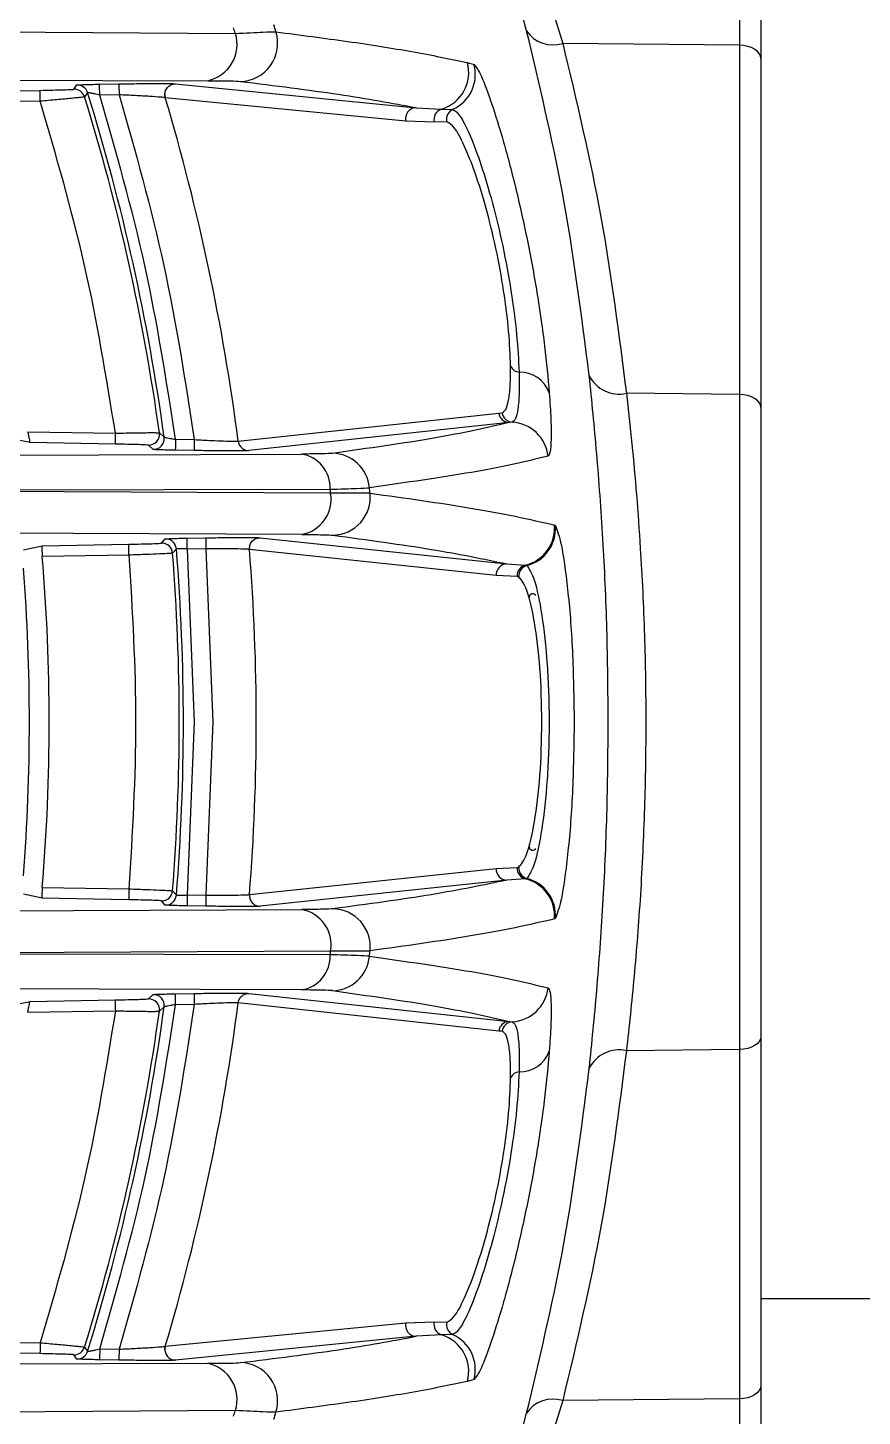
# Model space of a CAD drawing. Extents: x 2 to 136, y 1 to 99.
# Drawn here: x 131.539 to 132.686, y 44.336 to 46.244 of the extents above; entities that cross this region are included whole.
import ezdxf

# ---------------------------------------------------------------- set-up
doc = ezdxf.new("R2010")
doc.units = 0
doc.header["$MEASUREMENT"] = 0
doc.layers.add('OBJECT', color=7, linetype='CONTINUOUS')

msp = doc.modelspace()

# ---------------------------------------------------------------- linework, layer by layer
at = {"layer": 'OBJECT'}
for p, q in [((132.5466, 53.47), (132.5466, 44.4974)), ((132.5171, 46.3405), (132.5171, 46.2203)), ((132.2248, 46.2401), (132.2076, 46.3061)), ((132.2569, 46.28), (132.2744, 46.2228)), ((131.1729, 46.2413), (131.8246, 46.2364)), ((132.5171, 46.2203), (132.2744, 46.2228)), ((132.5171, 46.2203), (132.5171, 45.7403)), ((132.1433, 46.1966), (132.1525, 46.1938)), ((131.1361, 46.1734), (131.7866, 46.1716)), ((131.4288, 46.1561), (131.5562, 46.1583)), ((131.6029, 46.1599), (131.607, 46.1657)), ((131.6216, 46.1551), (131.6174, 46.1493)), ((131.6381, 46.1667), (131.6646, 46.1672)), ((131.6649, 46.1522), (131.6384, 46.1517)), ((131.7277, 46.1524), (131.7283, 46.1481)), ((131.7284, 46.1482), (131.7278, 46.1524)), ((131.7423, 46.1674), (132.073, 46.1345)), ((131.5565, 46.1433), (131.4324, 46.1412)), ((132.0589, 46.1159), (131.7284, 46.1482)), ((132.073, 46.1345), (132.1079, 46.1325)), ((132.0978, 46.1145), (132.0589, 46.1159)), ((132.1153, 46.1149), (132.0978, 46.1145)), ((132.1079, 46.1325), (132.1235, 46.1322)), ((132.5171, 45.7403), (132.3618, 45.7419)), ((132.5171, 45.7403), (132.5171, 44.8397)), ((131.8285, 45.6761), (132.1865, 45.7147)), ((132.1865, 45.7147), (132.191, 45.7152)), ((132.201, 45.7016), (131.843, 45.663)), ((132.2049, 45.7021), (132.201, 45.7016)), ((131.5429, 45.6741), (131.5156, 45.6798)), ((131.5395, 45.6891), (131.6598, 45.687)), ((131.7203, 45.6875), (131.7268, 45.6817)), ((131.7424, 45.6786), (131.7681, 45.6782)), ((131.3002, 45.6559), (131.9153, 45.6583)), ((131.6595, 45.672), (131.5429, 45.6741)), ((131.7117, 45.6647), (131.7052, 45.6705)), ((131.7679, 45.6632), (131.7421, 45.6636)), ((131.3397, 45.6086), (131.9549, 45.61)), ((131.9555, 45.6044), (131.3398, 45.6078)), ((132.2643, 45.5597), (132.263, 45.5607)), ((131.9158, 45.5478), (131.3003, 45.5502)), ((131.7231, 45.5359), (131.7284, 45.5417)), ((131.7584, 45.5427), (131.7839, 45.5432)), ((131.8586, 45.5433), (132.1976, 45.5074)), ((131.5335, 45.5266), (131.5594, 45.5323)), ((131.5594, 45.5323), (131.6781, 45.5344)), ((131.7436, 45.5279), (131.7383, 45.5221)), ((131.7842, 45.5282), (131.7587, 45.5277)), ((131.7683, 45.29), (131.7587, 45.5277)), ((131.7842, 45.5282), (131.7938, 45.29)), ((131.844, 45.5283), (131.844, 45.5272)), ((131.8441, 45.5272), (131.844, 45.5283)), ((132.1831, 45.4915), (131.8441, 45.5272)), ((131.6784, 45.5194), (131.5594, 45.5173)), ((132.1976, 45.5074), (132.2232, 45.5056)), ((132.2232, 45.5056), (132.225, 45.505)), ((132.2119, 45.4901), (132.1831, 45.4915)), ((132.2138, 45.4896), (132.2119, 45.4901)), ((131.7587, 45.0522), (131.7683, 45.29)), ((131.7938, 45.29), (131.7842, 45.0518)), ((131.8441, 45.0528), (132.1831, 45.0885)), ((132.1831, 45.0885), (132.2119, 45.0899)), ((132.2119, 45.0899), (132.2138, 45.0904)), ((132.1976, 45.0726), (131.8586, 45.0367)), ((132.2232, 45.0744), (132.1976, 45.0726)), ((132.225, 45.075), (132.2232, 45.0744)), ((131.5594, 45.0477), (131.5335, 45.0534)), ((131.5594, 45.0627), (131.6784, 45.0606)), ((131.6781, 45.0456), (131.5594, 45.0477)), ((131.7383, 45.0579), (131.7436, 45.0521)), ((131.7587, 45.0522), (131.7842, 45.0518)), ((131.844, 45.0528), (131.844, 45.0517)), ((131.844, 45.0517), (131.8441, 45.0528)), ((131.3003, 45.0298), (131.9158, 45.0322)), ((131.7284, 45.0383), (131.7231, 45.0441)), ((131.7839, 45.0368), (131.7584, 45.0373)), ((132.263, 45.0193), (132.2643, 45.0203)), ((131.9549, 44.97), (131.3397, 44.9714)), ((131.3398, 44.9722), (131.9555, 44.9756)), ((131.9153, 44.9217), (131.3002, 44.9241)), ((131.7052, 44.9095), (131.7117, 44.9153)), ((131.7421, 44.9164), (131.7679, 44.9168)), ((131.843, 44.917), (132.201, 44.8784)), ((131.5156, 44.9002), (131.5429, 44.9059)), ((131.5395, 44.8909), (131.6598, 44.893)), ((131.5429, 44.9059), (131.6595, 44.908)), ((131.7203, 44.8925), (131.7268, 44.8983)), ((131.7681, 44.9018), (131.7424, 44.9014)), ((132.1865, 44.8652), (131.8285, 44.9039)), ((132.201, 44.8784), (132.2049, 44.8779)), ((132.191, 44.8648), (132.1865, 44.8652)), ((132.5171, 44.8397), (132.3618, 44.8381)), ((132.5171, 44.8397), (132.5171, 44.3597)), ((132.5466, 44.4974), (132.7346, 44.4974)), ((132.5466, 44.4974), (132.5466, 44.278)), ((131.7284, 44.4318), (132.0589, 44.4641)), ((132.0589, 44.4641), (132.0978, 44.4655)), ((132.0978, 44.4655), (132.1153, 44.4651)), ((131.4324, 44.4388), (131.5565, 44.4367)), ((132.073, 44.4455), (131.7423, 44.4126)), ((132.1079, 44.4475), (132.073, 44.4455)), ((132.1235, 44.4478), (132.1079, 44.4475)), ((131.5562, 44.4217), (131.4288, 44.4239)), ((131.607, 44.4143), (131.6029, 44.4201)), ((131.6174, 44.4306), (131.6216, 44.4249)), ((131.6384, 44.4283), (131.6649, 44.4278)), ((131.7283, 44.4319), (131.7277, 44.4276)), ((131.7278, 44.4276), (131.7284, 44.4318)), ((131.1361, 44.4066), (131.7866, 44.4084)), ((131.6646, 44.4128), (131.6381, 44.4133)), ((132.1525, 44.3862), (132.1433, 44.3834)), ((132.5171, 44.3597), (132.2744, 44.3571)), ((132.5171, 44.3597), (132.5171, 44.2395)), ((131.8246, 44.3436), (131.1729, 44.3387)), ((132.2076, 44.2739), (132.2248, 44.3399)), ((132.2744, 44.3571), (132.2569, 44.3))]:
    msp.add_line(p, q, dxfattribs=at)
at = {"layer": 'OBJECT', "flags": 128}
for points in [[(132.5466, 46.2023), (132.5461, 46.2058), (132.5444, 46.2091), (132.5417, 46.2122), (132.538, 46.2149), (132.5336, 46.2172), (132.5285, 46.2188), (132.5229, 46.2199), (132.5171, 46.2203)], [(131.5565, 46.1433), (131.5564, 46.1462), (131.5564, 46.149), (131.5563, 46.1516), (131.5563, 46.1538), (131.5563, 46.1557), (131.5562, 46.1571), (131.5562, 46.158), (131.5562, 46.1583)], [(131.6384, 46.1517), (131.6383, 46.1546), (131.6383, 46.1574), (131.6382, 46.16), (131.6382, 46.1622), (131.6382, 46.1641), (131.6381, 46.1655), (131.6381, 46.1664), (131.6381, 46.1667)], [(131.6646, 46.1672), (131.6646, 46.1669), (131.6646, 46.166), (131.6647, 46.1646), (131.6647, 46.1627), (131.6647, 46.1604), (131.6648, 46.1579), (131.6648, 46.1551), (131.6649, 46.1522)], [(132.5466, 45.7223), (132.5461, 45.7258), (132.5444, 45.7291), (132.5417, 45.7322), (132.538, 45.7349), (132.5336, 45.7372), (132.5285, 45.7388), (132.5229, 45.7399), (132.5171, 45.7403)], [(131.6598, 45.687), (131.6597, 45.6841), (131.6597, 45.6814), (131.6596, 45.6788), (131.6596, 45.6765), (131.6596, 45.6747), (131.6595, 45.6733), (131.6595, 45.6724), (131.6595, 45.672)], [(131.7424, 45.6786), (131.7423, 45.6757), (131.7423, 45.6729), (131.7422, 45.6704), (131.7422, 45.6681), (131.7422, 45.6662), (131.7421, 45.6648), (131.7421, 45.664), (131.7421, 45.6636)], [(131.7681, 45.6782), (131.7681, 45.6753), (131.768, 45.6725), (131.768, 45.6699), (131.768, 45.6677), (131.7679, 45.6658), (131.7679, 45.6644), (131.7679, 45.6635), (131.7679, 45.6632)], [(131.7587, 45.5277), (131.7586, 45.5306), (131.7586, 45.5334), (131.7585, 45.536), (131.7585, 45.5383), (131.7584, 45.5401), (131.7584, 45.5415), (131.7584, 45.5424), (131.7584, 45.5427)], [(131.7839, 45.5432), (131.7839, 45.5429), (131.7839, 45.542), (131.784, 45.5406), (131.784, 45.5387), (131.784, 45.5364), (131.7841, 45.5339), (131.7841, 45.5311), (131.7842, 45.5282)], [(131.6784, 45.5194), (131.6783, 45.5223), (131.6783, 45.525), (131.6782, 45.5276), (131.6782, 45.5299), (131.6782, 45.5317), (131.6781, 45.5331), (131.6781, 45.534), (131.6781, 45.5344)], [(131.6784, 45.0606), (131.6783, 45.0577), (131.6783, 45.055), (131.6782, 45.0524), (131.6782, 45.0501), (131.6782, 45.0483), (131.6781, 45.0469), (131.6781, 45.046), (131.6781, 45.0456)], [(131.7587, 45.0522), (131.7586, 45.0494), (131.7586, 45.0466), (131.7585, 45.044), (131.7585, 45.0417), (131.7584, 45.0399), (131.7584, 45.0385), (131.7584, 45.0376), (131.7584, 45.0373)], [(131.7842, 45.0518), (131.7841, 45.0489), (131.7841, 45.0461), (131.784, 45.0436), (131.784, 45.0413), (131.784, 45.0394), (131.7839, 45.038), (131.7839, 45.0371), (131.7839, 45.0368)], [(131.7424, 44.9014), (131.7423, 44.9043), (131.7423, 44.9071), (131.7422, 44.9096), (131.7422, 44.9119), (131.7422, 44.9138), (131.7421, 44.9152), (131.7421, 44.916), (131.7421, 44.9164)], [(131.7679, 44.9168), (131.7679, 44.9165), (131.7679, 44.9156), (131.7679, 44.9142), (131.768, 44.9123), (131.768, 44.9101), (131.768, 44.9075), (131.7681, 44.9047), (131.7681, 44.9018)], [(131.6595, 44.908), (131.6595, 44.9076), (131.6595, 44.9067), (131.6596, 44.9053), (131.6596, 44.9035), (131.6596, 44.9012), (131.6597, 44.8986), (131.6597, 44.8959), (131.6598, 44.893)], [(132.5466, 44.8577), (132.5461, 44.8542), (132.5444, 44.8509), (132.5417, 44.8478), (132.538, 44.8451), (132.5336, 44.8428), (132.5285, 44.8411), (132.5229, 44.8401), (132.5171, 44.8397)], [(131.5565, 44.4367), (131.5564, 44.4338), (131.5564, 44.431), (131.5563, 44.4284), (131.5563, 44.4262), (131.5563, 44.4243), (131.5562, 44.4229), (131.5562, 44.422), (131.5562, 44.4217)], [(131.6384, 44.4283), (131.6383, 44.4254), (131.6383, 44.4226), (131.6382, 44.42), (131.6382, 44.4178), (131.6382, 44.4159), (131.6381, 44.4145), (131.6381, 44.4136), (131.6381, 44.4133)], [(131.6649, 44.4278), (131.6648, 44.4249), (131.6648, 44.4221), (131.6647, 44.4196), (131.6647, 44.4173), (131.6647, 44.4154), (131.6646, 44.414), (131.6646, 44.4131), (131.6646, 44.4128)], [(132.5466, 44.3777), (132.5461, 44.3742), (132.5444, 44.3709), (132.5417, 44.3678), (132.538, 44.3651), (132.5336, 44.3628), (132.5285, 44.3611), (132.5229, 44.3601), (132.5171, 44.3597)]]:
    msp.add_lwpolyline(points, dxfattribs=at)
at = {"layer": 'OBJECT'}
for centre, radius, start, end in [((128.8466, 45.29), 6.655, 198.09222, 30.43444), ((128.8466, 45.29), 6.555, 288.09222, 28.91206), ((128.8466, 45.29), 6.5028, 288.09222, 28.06824), ((128.8466, 45.29), 6.4944, 288.09222, 27.92823), ((128.8466, 45.29), 6.3069, 288.09222, 28.09373), ((128.8466, 45.29), 3.1787, 17.364, 17.5454), ((131.7757, 46.2216), 0.0512, 282.3926, 16.906), ((128.8466, 45.29), 3.1248, 17.6308, 17.7829), ((131.8303, 46.2231), 0.0525, 271.4585, 17.2007), ((132.2608, 46.2638), 0.0431, 213.2466, 288.3213), ((132.0926, 46.1828), 0.0526, 286.9459, 15.2622), ((132.1017, 46.1801), 0.0526, 294.4662, 15.1018), ((131.6031, 46.1449), 0.015, 17.2459, 90.9849), ((131.6073, 46.1507), 0.015, 17.3288, 90.9869), ((128.8466, 45.29), 2.9067, 7.7442, 17.3155), ((128.8466, 45.29), 2.901, 7.876, 17.2309), ((131.7288, 46.1467), 0.00156, 105.815, 107.2547), ((128.8466, 45.29), 3.0068, 7.3777, 16.5831), ((128.8466, 45.29), 3.0068, 7.3777, 16.5831), ((132.0734, 46.1196), 0.015, 91.564, 194.2876), ((132.1124, 46.1181), 0.015, 107.3187, 194.1902), ((132.1298, 46.1185), 0.015, 114.9097, 194.0521), ((132.215, 45.7844), 0.0134, 204.0691, 267.8153), ((132.2153, 45.7277), 0.0433, 20.2316, 91.156), ((132.3517, 45.7865), 0.0457, 206.2361, 282.7695), ((132.2014, 45.7166), 0.0149, 186.9997, 268.6159), ((132.2058, 45.717), 0.0149, 186.9843, 266.5632), ((132.202, 45.6497), 0.0525, 6.1133, 86.8308), ((131.7054, 45.6855), 0.015, 269.0261, 7.8494), ((131.712, 45.6797), 0.015, 269.0244, 7.7188), ((131.9079, 45.6118), 0.0471, 357.8401, 80.9467), ((131.9568, 45.607), 0.0524, 5.6743, 88.6973), ((131.907, 45.5962), 0.0492, 280.3883, 9.5391), ((128.8466, 45.29), 3.1248, 5.7738, 5.8783), ((131.9575, 45.5992), 0.0525, 271.3645, 5.6754), ((128.8466, 45.29), 3.1787, 5.6762, 5.8165), ((132.2107, 45.5566), 0.0525, 283.7623, 4.4774), ((131.7286, 45.5267), 0.015, 4.7136, 90.9819), ((132.2118, 45.556), 0.0527, 284.5221, 4.0616), ((131.7234, 45.5209), 0.015, 4.6087, 90.9816), ((128.8466, 45.29), 2.901, 355.4106, 4.5894), ((128.8466, 45.29), 2.9067, 355.3046, 4.6954), ((128.8466, 45.29), 3.0068, 355.4759, 4.5241), ((131.8439, 45.5291), 0.0019, 274.1382, 275.3178), ((128.8466, 45.29), 3.0068, 355.4759, 4.5241), ((128.8466, 45.29), 2.7223, 355.2106, 4.7894), ((132.198, 45.4924), 0.015, 91.4548, 183.526), ((132.2268, 45.491), 0.015, 104.0851, 183.5487), ((132.229, 45.4904), 0.0151, 105.1707, 182.8192), ((128.8466, 45.29), 2.6951, 355.497, 4.503), ((132.2334, 45.4612), 0.005, 32.5681, 180), ((132.2334, 45.1188), 0.005, 180, 327.4319), ((132.198, 45.0875), 0.015, 176.474, 268.5452), ((132.2268, 45.089), 0.015, 176.4513, 255.9149), ((132.229, 45.0896), 0.0151, 177.1808, 254.8293), ((132.2107, 45.0234), 0.0525, 355.5221, 76.2382), ((132.2118, 45.024), 0.0527, 355.9384, 75.4779), ((131.7234, 45.0591), 0.015, 269.0184, 355.3913), ((131.7286, 45.0533), 0.015, 269.0181, 355.2864), ((131.8439, 45.0509), 0.0019, 84.6822, 85.8618), ((131.907, 44.9838), 0.0492, 350.4609, 79.6117), ((131.9575, 44.9808), 0.0525, 354.3248, 88.6355), ((131.9079, 44.9682), 0.0471, 279.0525, 2.1603), ((128.8466, 45.29), 3.1248, 354.1217, 354.2262), ((128.8466, 45.29), 3.1787, 354.1835, 354.3238), ((131.9568, 44.973), 0.0524, 271.303, 354.3254), ((131.712, 44.9003), 0.015, 352.2812, 90.9756), ((132.202, 44.9303), 0.0525, 273.1692, 353.8867), ((128.8466, 45.29), 2.901, 342.7691, 352.124), ((128.8466, 45.29), 2.9067, 342.6845, 352.2558), ((131.7054, 44.8945), 0.015, 352.1502, 90.9742), ((128.8466, 45.29), 3.0068, 343.4169, 352.6223), ((128.8466, 45.29), 3.0068, 343.4169, 352.6223), ((132.2014, 44.8634), 0.0149, 91.3828, 173.0016), ((132.2058, 44.863), 0.0149, 93.4368, 173.0157), ((132.2153, 44.8523), 0.0433, 268.844, 339.7684), ((132.3517, 44.7935), 0.0457, 77.2302, 153.7642), ((132.215, 44.7956), 0.0134, 92.1835, 155.932), ((132.0734, 44.4604), 0.015, 165.712, 268.4381), ((132.1124, 44.4619), 0.015, 165.8125, 252.6778), ((132.1298, 44.4615), 0.015, 165.948, 245.0902), ((132.0926, 44.3972), 0.0526, 344.7375, 73.0548), ((132.1017, 44.3999), 0.0526, 344.8986, 65.5337), ((131.6031, 44.4351), 0.015, 269.016, 342.7532), ((131.6073, 44.4293), 0.015, 269.014, 342.6703), ((131.7282, 44.4315), 0.000362, 70.365, 76.5653), ((131.7757, 44.3584), 0.0512, 343.0942, 77.6072), ((131.8303, 44.3569), 0.0525, 342.7994, 88.5416), ((132.2608, 44.3162), 0.0431, 71.6796, 146.753), ((128.8466, 45.29), 3.1248, 342.2171, 342.3692), ((128.8466, 45.29), 3.1787, 342.4546, 342.636)]:
    msp.add_arc(centre, radius, start, end, dxfattribs=at)
for points, knots in [([(131.8246, 46.2364), (131.8387, 46.2372), (131.8665, 46.2387), (131.8759, 46.2387), (131.8805, 46.2387)], [0, 0, 0, 0, 0.509049, 1, 1, 1, 1]), ([(131.8805, 46.2387), (131.9141, 46.2343), (131.9832, 46.2254), (132.0717, 46.2114), (132.119, 46.2016), (132.1433, 46.1966)], [0, 0, 0, 0, 0.315, 0.648332, 1, 1, 1, 1]), ([(132.3108, 45.7663), (132.3, 45.8511), (132.2797, 46.0099), (132.2422, 46.1669), (132.2248, 46.2401)], [0, 0, 0, 0, 0.533731, 1, 1, 1, 1]), ([(132.2744, 46.2228), (132.2933, 46.1434), (132.3312, 45.984), (132.3516, 45.8227), (132.3618, 45.7419)], [0, 0, 0, 0, 0.498789, 1, 1, 1, 1]), ([(132.1525, 46.1938), (132.1551, 46.1908), (132.1602, 46.1848), (132.1743, 46.1485), (132.1909, 46.0966), (132.2085, 46.0309), (132.2253, 45.9568), (132.2395, 45.8798), (132.2503, 45.8046), (132.2541, 45.7633), (132.2559, 45.7427)], [0, 0, 0, 0, 0.125399, 0.250033, 0.374937, 0.500007, 0.625107, 0.75017, 0.875155, 1, 1, 1, 1]), ([(131.7866, 46.1716), (131.7978, 46.1715), (131.8202, 46.1714), (131.8278, 46.1709), (131.8316, 46.1706)], [0, 0, 0, 0, 0.501563, 1, 1, 1, 1]), ([(131.5562, 46.1583), (131.5622, 46.1584), (131.574, 46.1587), (131.5895, 46.1591), (131.5983, 46.1595), (131.6022, 46.1597), (131.6026, 46.1598), (131.6029, 46.1599)], [0, 0, 0, 0, 0.249796, 0.499322, 0.748639, 0.874246, 1, 1, 1, 1]), ([(131.607, 46.1657), (131.6072, 46.1657), (131.6075, 46.1658), (131.6101, 46.166), (131.6159, 46.1662), (131.6262, 46.1665), (131.6341, 46.1667), (131.6381, 46.1667)], [0, 0, 0, 0, 0.12539, 0.250871, 0.500279, 0.749234, 1, 1, 1, 1]), ([(131.6384, 46.1517), (131.636, 46.1523), (131.6319, 46.1532), (131.6274, 46.1542), (131.6246, 46.1547), (131.6229, 46.155), (131.6218, 46.1552), (131.6217, 46.1552), (131.6216, 46.1551)], [0, 0, 0, 0, 0.289508, 0.499704, 0.634355, 0.761754, 0.883155, 1, 1, 1, 1]), ([(131.7424, 45.6786), (131.73, 45.7586), (131.7051, 45.9184), (131.6606, 46.074), (131.6384, 46.1517)], [0, 0, 0, 0, 0.5, 1, 1, 1, 1]), ([(131.6646, 46.1672), (131.6739, 46.1673), (131.6925, 46.1676), (131.7169, 46.1678), (131.7357, 46.1678), (131.7401, 46.1675), (131.7423, 46.1674)], [0, 0, 0, 0, 0.250139, 0.500157, 0.750082, 1, 1, 1, 1]), ([(131.7283, 46.1481), (131.7266, 46.1484), (131.7229, 46.1489), (131.7076, 46.1499), (131.6874, 46.1511), (131.6724, 46.1518), (131.6649, 46.1522)], [0, 0, 0, 0, 0.239397, 0.499824, 0.74984, 1, 1, 1, 1]), ([(131.6649, 46.1522), (131.687, 46.0743), (131.7312, 45.9184), (131.7558, 45.7582), (131.7681, 45.6782)], [0, 0, 0, 0, 0.5000003, 1, 1, 1, 1]), ([(131.7277, 46.1524), (131.7279, 46.1544), (131.7283, 46.1573), (131.7302, 46.1609), (131.7328, 46.1639), (131.7369, 46.1667), (131.7406, 46.1672), (131.7423, 46.1674)], [0, 0, 0, 0, 0.251212, 0.383347, 0.515965, 0.770808, 1, 1, 1, 1]), ([(131.8316, 46.1706), (131.8788, 46.1648), (131.9734, 46.153), (132.0397, 46.1407), (132.073, 46.1345)], [0, 0, 0, 0, 0.498752, 1, 1, 1, 1]), ([(131.6174, 46.1493), (131.6165, 46.1492), (131.615, 46.1489), (131.6072, 46.148), (131.5969, 46.147), (131.5799, 46.1454), (131.5643, 46.144), (131.5565, 46.1433)], [0, 0, 0, 0, 0.243736, 0.370645, 0.50077, 0.750266, 1, 1, 1, 1]), ([(131.6598, 45.687), (131.6473, 45.7642), (131.6223, 45.9184), (131.5784, 46.0683), (131.5565, 46.1433)], [0, 0, 0, 0, 0.5, 1, 1, 1, 1]), ([(132.2028, 45.7789), (132.2022, 45.7944), (132.201, 45.8255), (132.1938, 45.8827), (132.1831, 45.9413), (132.1694, 45.9973), (132.1541, 46.0462), (132.1389, 46.0842), (132.125, 46.1099), (132.1185, 46.1132), (132.1153, 46.1149)], [0, 0, 0, 0, 0.1248514, 0.2496703, 0.374509, 0.4994319, 0.6244738, 0.749587, 0.8746189, 1, 1, 1, 1]), ([(132.1235, 46.1322), (132.1266, 46.1302), (132.1328, 46.1263), (132.1468, 46.0981), (132.1623, 46.0571), (132.178, 46.0046), (132.1924, 45.9448), (132.2038, 45.8823), (132.2118, 45.8211), (132.2136, 45.7877), (132.2145, 45.771)], [0, 0, 0, 0, 0.125945, 0.251061, 0.375911, 0.500546, 0.625123, 0.749825, 0.874778, 1, 1, 1, 1]), ([(132.191, 45.7152), (132.1928, 45.7161), (132.1963, 45.718), (132.2001, 45.7311), (132.2026, 45.7508), (132.2027, 45.7695), (132.2028, 45.7789)], [0, 0, 0, 0, 0.249686, 0.500038, 0.748854, 1, 1, 1, 1]), ([(132.2145, 45.771), (132.2146, 45.7608), (132.2149, 45.7407), (132.213, 45.7194), (132.2098, 45.7052), (132.2065, 45.7031), (132.2049, 45.7021)], [0, 0, 0, 0, 0.2510338, 0.4998421, 0.7502371, 1, 1, 1, 1]), ([(132.3369, 45.29), (132.3366, 45.3326), (132.3358, 45.418), (132.33, 45.5424), (132.3215, 45.661), (132.3144, 45.7312), (132.3108, 45.7663)], [0, 0, 0, 0, 0.249549, 0.499968, 0.749833, 1, 1, 1, 1]), ([(132.2559, 45.7427), (132.2568, 45.7299), (132.2585, 45.7045), (132.2586, 45.6775), (132.2573, 45.6593), (132.2553, 45.6566), (132.2542, 45.6553)], [0, 0, 0, 0, 0.251427, 0.50031, 0.75055, 1, 1, 1, 1]), ([(132.3618, 45.7419), (132.3644, 45.7189), (132.3694, 45.6744), (132.3759, 45.6025), (132.3822, 45.5153), (132.3872, 45.4109), (132.3891, 45.2905), (132.3872, 45.17), (132.3816, 45.0519), (132.3728, 44.9385), (132.3655, 44.8715), (132.3618, 44.8381)], [0, 0, 0, 0, 0.0871593, 0.1683777, 0.2498715, 0.3771973, 0.4995656, 0.6219989, 0.7493523, 0.8747814, 1, 1, 1, 1]), ([(132.5466, 45.7223), (132.5466, 45.6918), (132.5466, 45.6296), (132.5466, 45.5236), (132.5466, 45.4093), (132.5466, 45.29), (132.5466, 45.1707), (132.5466, 45.0564), (132.5466, 44.9504), (132.5466, 44.8882), (132.5466, 44.8577)], [0, 0, 0, 0, 0.119315, 0.243373, 0.370808, 0.5, 0.629192, 0.756627, 0.880685, 1, 1, 1, 1]), ([(132.201, 45.7016), (132.1694, 45.6944), (132.1062, 45.68), (132.0074, 45.6662), (131.958, 45.6593)], [0, 0, 0, 0, 0.499931, 1, 1, 1, 1]), ([(131.5395, 45.6891), (131.5397, 45.6874), (131.5403, 45.684), (131.5412, 45.6794), (131.542, 45.676), (131.5426, 45.6743), (131.5429, 45.6741), (131.5429, 45.6741)], [0, 0, 0, 0, 0.220974, 0.44192, 0.663505, 0.883737, 1, 1, 1, 1]), ([(131.6598, 45.687), (131.6648, 45.6871), (131.6726, 45.6873), (131.6874, 45.6875), (131.7001, 45.6877), (131.7102, 45.6878), (131.7179, 45.6877), (131.7193, 45.6876), (131.7203, 45.6875)], [0, 0, 0, 0, 0.160614, 0.251042, 0.500138, 0.632039, 0.759464, 1, 1, 1, 1]), ([(131.7268, 45.6817), (131.7271, 45.6816), (131.7275, 45.6814), (131.7295, 45.681), (131.7318, 45.6805), (131.7348, 45.6799), (131.7385, 45.6792), (131.741, 45.6788), (131.7424, 45.6786)], [0, 0, 0, 0, 0.237397, 0.365483, 0.49985, 0.685089, 0.826417, 1, 1, 1, 1]), ([(131.7681, 45.6782), (131.7762, 45.6778), (131.7909, 45.677), (131.8098, 45.6762), (131.8236, 45.6759), (131.8269, 45.676), (131.8285, 45.6761)], [0, 0, 0, 0, 0.275543, 0.500053, 0.755367, 1, 1, 1, 1]), ([(131.8285, 45.6761), (131.8289, 45.6744), (131.8297, 45.6709), (131.8332, 45.6666), (131.8378, 45.6636), (131.8413, 45.6632), (131.843, 45.663)], [0, 0, 0, 0, 0.241912, 0.499998, 0.758083, 1, 1, 1, 1]), ([(131.7052, 45.6705), (131.7044, 45.6706), (131.7028, 45.6708), (131.6921, 45.6713), (131.6771, 45.6717), (131.6654, 45.6719), (131.6595, 45.672)], [0, 0, 0, 0, 0.2499379, 0.4997093, 0.7494116, 1, 1, 1, 1]), ([(131.7421, 45.6636), (131.7382, 45.6637), (131.7304, 45.6638), (131.7204, 45.6641), (131.7133, 45.6644), (131.7123, 45.6646), (131.7117, 45.6647)], [0, 0, 0, 0, 0.250074, 0.499948, 0.749383, 1, 1, 1, 1]), ([(131.843, 45.663), (131.841, 45.6629), (131.8369, 45.6627), (131.819, 45.6626), (131.7953, 45.6627), (131.777, 45.663), (131.7679, 45.6632)], [0, 0, 0, 0, 0.249736, 0.499486, 0.74926, 1, 1, 1, 1]), ([(131.958, 45.6593), (131.9545, 45.6591), (131.9474, 45.6586), (131.926, 45.6584), (131.9153, 45.6583)], [0, 0, 0, 0, 0.50155, 1, 1, 1, 1]), ([(132.2542, 45.6553), (132.2222, 45.6478), (132.1587, 45.6331), (132.0586, 45.6191), (132.009, 45.6121)], [0, 0, 0, 0, 0.50338, 1, 1, 1, 1]), ([(131.9549, 45.61), (131.9686, 45.6104), (131.9956, 45.6111), (132.0045, 45.6118), (132.009, 45.6121)], [0, 0, 0, 0, 0.503406, 1, 1, 1, 1]), ([(132.0098, 45.6044), (132.0054, 45.6046), (131.9964, 45.6049), (131.9694, 45.6045), (131.9555, 45.6044)], [0, 0, 0, 0, 0.488529, 1, 1, 1, 1]), ([(132.0098, 45.6044), (132.034, 45.6011), (132.0839, 45.5944), (132.1502, 45.5839), (132.2121, 45.5726), (132.2458, 45.5647), (132.263, 45.5607)], [0, 0, 0, 0, 0.22962, 0.472827, 0.72962, 1, 1, 1, 1]), ([(131.7284, 45.5417), (131.7289, 45.5418), (131.7299, 45.5419), (131.7368, 45.5422), (131.7467, 45.5425), (131.7545, 45.5427), (131.7584, 45.5427)], [0, 0, 0, 0, 0.250031, 0.499862, 0.749221, 1, 1, 1, 1]), ([(131.7839, 45.5432), (131.793, 45.5433), (131.8112, 45.5436), (131.8348, 45.5438), (131.8525, 45.5437), (131.8566, 45.5435), (131.8586, 45.5433)], [0, 0, 0, 0, 0.250088, 0.50011, 0.750076, 1, 1, 1, 1]), ([(131.844, 45.5283), (131.8442, 45.5302), (131.8445, 45.5331), (131.8463, 45.5366), (131.8482, 45.539), (131.8506, 45.5409), (131.854, 45.5428), (131.8568, 45.5431), (131.8586, 45.5433)], [0, 0, 0, 0, 0.242736, 0.372413, 0.504175, 0.635328, 0.76326, 1, 1, 1, 1]), ([(131.9158, 45.5478), (131.9266, 45.5477), (131.9481, 45.5475), (131.9552, 45.547), (131.9588, 45.5468)], [0, 0, 0, 0, 0.501586, 1, 1, 1, 1]), ([(131.9588, 45.5468), (132.0064, 45.5403), (132.1016, 45.5275), (132.1656, 45.5141), (132.1976, 45.5074)], [0, 0, 0, 0, 0.499771, 1, 1, 1, 1]), ([(132.2643, 45.5597), (132.267, 45.5531), (132.2723, 45.5399), (132.2814, 45.4759), (132.2886, 45.3899), (132.2896, 45.3233), (132.2901, 45.29)], [0, 0, 0, 0, 0.250566, 0.500351, 0.750175, 1, 1, 1, 1]), ([(131.5594, 45.5323), (131.5592, 45.5321), (131.559, 45.5317), (131.5588, 45.529), (131.5589, 45.5252), (131.5591, 45.521), (131.5593, 45.5183), (131.5594, 45.5173)], [0, 0, 0, 0, 0.216895, 0.433829, 0.649927, 0.865548, 1, 1, 1, 1]), ([(131.6781, 45.5344), (131.684, 45.5345), (131.6956, 45.5347), (131.7104, 45.5351), (131.7209, 45.5356), (131.7224, 45.5358), (131.7231, 45.5359)], [0, 0, 0, 0, 0.2499959, 0.4997866, 0.7494643, 1, 1, 1, 1]), ([(131.7383, 45.5221), (131.7373, 45.522), (131.7353, 45.5217), (131.7218, 45.521), (131.7059, 45.5204), (131.6911, 45.5198), (131.6827, 45.5195), (131.6784, 45.5194)], [0, 0, 0, 0, 0.247954, 0.49951, 0.729887, 0.860093, 1, 1, 1, 1]), ([(131.7587, 45.5277), (131.7575, 45.5278), (131.7554, 45.5279), (131.7517, 45.528), (131.7477, 45.5281), (131.7443, 45.5281), (131.7438, 45.528), (131.7436, 45.5279)], [0, 0, 0, 0, 0.142663, 0.273849, 0.500994, 0.753137, 1, 1, 1, 1]), ([(131.844, 45.5272), (131.8425, 45.5273), (131.8393, 45.5276), (131.8252, 45.528), (131.806, 45.5282), (131.7915, 45.5282), (131.7842, 45.5282)], [0, 0, 0, 0, 0.2373226, 0.5000715, 0.7500051, 1, 1, 1, 1]), ([(132.225, 45.505), (132.2285, 45.5001), (132.2355, 45.4902), (132.2461, 45.4397), (132.2537, 45.3708), (132.2566, 45.2899), (132.2537, 45.2091), (132.2461, 45.1402), (132.2355, 45.0898), (132.2285, 45.0799), (132.225, 45.075)], [0, 0, 0, 0, 0.125649, 0.250726, 0.375502, 0.500091, 0.624668, 0.749422, 0.874515, 1, 1, 1, 1]), ([(132.2459, 45.29), (132.2453, 45.3152), (132.2442, 45.3656), (132.236, 45.4298), (132.2251, 45.4763), (132.2176, 45.4852), (132.2138, 45.4896)], [0, 0, 0, 0, 0.249291, 0.498953, 0.749084, 1, 1, 1, 1]), ([(132.2138, 45.0904), (132.2176, 45.0948), (132.2251, 45.1036), (132.236, 45.1502), (132.2442, 45.2144), (132.2453, 45.2648), (132.2459, 45.29)], [0, 0, 0, 0, 0.250681, 0.500935, 0.750645, 1, 1, 1, 1]), ([(132.2901, 45.29), (132.2896, 45.2567), (132.2886, 45.19), (132.2814, 45.104), (132.2723, 45.0401), (132.267, 45.0269), (132.2643, 45.0203)], [0, 0, 0, 0, 0.24993, 0.499886, 0.749919, 1, 1, 1, 1]), ([(132.3108, 44.8137), (132.3144, 44.8488), (132.3216, 44.9192), (132.33, 45.0376), (132.3358, 45.162), (132.3366, 45.2473), (132.3369, 45.29)], [0, 0, 0, 0, 0.250229, 0.500882, 0.749824, 1, 1, 1, 1]), ([(132.1976, 45.0726), (132.1656, 45.0659), (132.1016, 45.0525), (132.0064, 45.0396), (131.9588, 45.0332)], [0, 0, 0, 0, 0.500229, 1, 1, 1, 1]), ([(131.5594, 45.0627), (131.5592, 45.061), (131.559, 45.0577), (131.5588, 45.0532), (131.5589, 45.0498), (131.5591, 45.048), (131.5593, 45.0478), (131.5594, 45.0477)], [0, 0, 0, 0, 0.216298, 0.432613, 0.648378, 0.864059, 1, 1, 1, 1]), ([(131.7231, 45.0441), (131.7224, 45.0442), (131.7209, 45.0444), (131.7104, 45.0449), (131.6956, 45.0453), (131.684, 45.0455), (131.6781, 45.0456)], [0, 0, 0, 0, 0.249982, 0.499767, 0.74945, 1, 1, 1, 1]), ([(131.6784, 45.0606), (131.6827, 45.0605), (131.6911, 45.0602), (131.7059, 45.0596), (131.7218, 45.059), (131.7353, 45.0583), (131.7373, 45.058), (131.7383, 45.0579)], [0, 0, 0, 0, 0.140047, 0.270377, 0.50094, 0.75227, 1, 1, 1, 1]), ([(131.7436, 45.0521), (131.7438, 45.052), (131.7443, 45.0519), (131.7477, 45.0519), (131.7517, 45.052), (131.7554, 45.0521), (131.7575, 45.0522), (131.7587, 45.0522)], [0, 0, 0, 0, 0.247052, 0.499455, 0.726368, 0.857452, 1, 1, 1, 1]), ([(131.7842, 45.0518), (131.7915, 45.0518), (131.806, 45.0518), (131.8252, 45.052), (131.8393, 45.0524), (131.8425, 45.0527), (131.844, 45.0528)], [0, 0, 0, 0, 0.2504931, 0.5000217, 0.7627112, 1, 1, 1, 1]), ([(131.844, 45.0517), (131.8442, 45.0498), (131.8445, 45.0469), (131.8464, 45.0434), (131.8483, 45.041), (131.8506, 45.0391), (131.854, 45.0372), (131.8568, 45.0369), (131.8586, 45.0367)], [0, 0, 0, 0, 0.24273, 0.372399, 0.504166, 0.63532, 0.763244, 1, 1, 1, 1]), ([(131.7584, 45.0373), (131.7545, 45.0373), (131.7467, 45.0375), (131.7369, 45.0378), (131.7299, 45.0381), (131.7289, 45.0382), (131.7284, 45.0383)], [0, 0, 0, 0, 0.250044, 0.499888, 0.749256, 1, 1, 1, 1]), ([(131.8586, 45.0367), (131.8566, 45.0365), (131.8525, 45.0363), (131.8348, 45.0362), (131.8112, 45.0364), (131.793, 45.0367), (131.7839, 45.0368)], [0, 0, 0, 0, 0.249768, 0.499524, 0.749281, 1, 1, 1, 1]), ([(131.9588, 45.0332), (131.9552, 45.033), (131.948, 45.0325), (131.9265, 45.0323), (131.9158, 45.0322)], [0, 0, 0, 0, 0.50157, 1, 1, 1, 1]), ([(132.263, 45.0193), (132.2458, 45.0153), (132.2121, 45.0074), (132.1502, 44.9961), (132.0839, 44.9856), (132.034, 44.9789), (132.0098, 44.9756)], [0, 0, 0, 0, 0.27038, 0.527173, 0.77038, 1, 1, 1, 1]), ([(132.009, 44.9679), (132.0045, 44.9682), (131.9956, 44.9689), (131.9686, 44.9696), (131.9549, 44.97)], [0, 0, 0, 0, 0.496594, 1, 1, 1, 1]), ([(131.9555, 44.9756), (131.9694, 44.9755), (131.9964, 44.9751), (132.0054, 44.9754), (132.0098, 44.9756)], [0, 0, 0, 0, 0.511471, 1, 1, 1, 1]), ([(132.009, 44.9679), (132.0586, 44.9609), (132.1587, 44.9469), (132.2222, 44.9322), (132.2542, 44.9247)], [0, 0, 0, 0, 0.49662, 1, 1, 1, 1]), ([(131.7117, 44.9153), (131.7122, 44.9154), (131.7133, 44.9156), (131.7204, 44.9159), (131.7304, 44.9161), (131.7382, 44.9163), (131.7421, 44.9164)], [0, 0, 0, 0, 0.249985, 0.4998, 0.749159, 1, 1, 1, 1]), ([(131.7679, 44.9168), (131.777, 44.917), (131.7953, 44.9173), (131.819, 44.9174), (131.8369, 44.9173), (131.841, 44.9171), (131.843, 44.917)], [0, 0, 0, 0, 0.250112, 0.500126, 0.75008, 1, 1, 1, 1]), ([(131.8285, 44.9039), (131.8289, 44.9056), (131.8297, 44.9091), (131.8331, 44.9134), (131.8378, 44.9164), (131.8413, 44.9168), (131.843, 44.917)], [0, 0, 0, 0, 0.241915, 0.500004, 0.758081, 1, 1, 1, 1]), ([(131.958, 44.9207), (131.9545, 44.9209), (131.9475, 44.9214), (131.926, 44.9216), (131.9153, 44.9217)], [0, 0, 0, 0, 0.498431, 1, 1, 1, 1]), ([(131.958, 44.9207), (132.0074, 44.9138), (132.1062, 44.9), (132.1694, 44.8856), (132.201, 44.8784)], [0, 0, 0, 0, 0.500069, 1, 1, 1, 1]), ([(132.2542, 44.9247), (132.2553, 44.9234), (132.2573, 44.9206), (132.2586, 44.9024), (132.2585, 44.8754), (132.2568, 44.85), (132.2559, 44.8373)], [0, 0, 0, 0, 0.250785, 0.500021, 0.750018, 1, 1, 1, 1]), ([(131.5395, 44.8909), (131.5397, 44.8926), (131.5403, 44.896), (131.5412, 44.9006), (131.542, 44.904), (131.5426, 44.9057), (131.5429, 44.9058), (131.5429, 44.9059)], [0, 0, 0, 0, 0.220986, 0.441921, 0.663505, 0.883737, 1, 1, 1, 1]), ([(131.6598, 44.893), (131.6473, 44.8158), (131.6223, 44.6616), (131.5784, 44.5117), (131.5565, 44.4367)], [0, 0, 0, 0, 0.499999, 1, 1, 1, 1]), ([(131.6384, 44.4283), (131.6606, 44.506), (131.7051, 44.6616), (131.73, 44.8214), (131.7424, 44.9014)], [0, 0, 0, 0, 0.5, 1, 1, 1, 1]), ([(131.6595, 44.908), (131.6654, 44.9081), (131.6771, 44.9083), (131.6921, 44.9087), (131.7027, 44.9092), (131.7043, 44.9094), (131.7052, 44.9095)], [0, 0, 0, 0, 0.2500745, 0.4999559, 0.7493881, 1, 1, 1, 1]), ([(131.6598, 44.893), (131.6676, 44.8928), (131.6831, 44.8925), (131.7, 44.8923), (131.7102, 44.8922), (131.7179, 44.8923), (131.7193, 44.8924), (131.7203, 44.8925)], [0, 0, 0, 0, 0.24968, 0.499166, 0.631329, 0.759005, 1, 1, 1, 1]), ([(131.7681, 44.9018), (131.7558, 44.8218), (131.7312, 44.6616), (131.687, 44.5057), (131.6649, 44.4278)], [0, 0, 0, 0, 0.5, 1, 1, 1, 1]), ([(131.7424, 44.9014), (131.741, 44.9012), (131.7385, 44.9008), (131.7348, 44.9001), (131.7318, 44.8995), (131.7295, 44.899), (131.7275, 44.8986), (131.7271, 44.8984), (131.7268, 44.8983)], [0, 0, 0, 0, 0.173687, 0.315121, 0.500605, 0.634817, 0.762772, 1, 1, 1, 1]), ([(131.8285, 44.9039), (131.8269, 44.904), (131.8236, 44.9041), (131.8098, 44.9038), (131.7909, 44.903), (131.7762, 44.9022), (131.7681, 44.9018)], [0, 0, 0, 0, 0.244677, 0.500062, 0.724507, 1, 1, 1, 1]), ([(132.2049, 44.8779), (132.2066, 44.8769), (132.2098, 44.8748), (132.213, 44.8605), (132.2149, 44.8392), (132.2146, 44.8191), (132.2145, 44.809)], [0, 0, 0, 0, 0.251653, 0.500766, 0.75093, 1, 1, 1, 1]), ([(132.2028, 44.8011), (132.2027, 44.8104), (132.2026, 44.8292), (132.2001, 44.8488), (132.1963, 44.862), (132.1928, 44.8639), (132.191, 44.8648)], [0, 0, 0, 0, 0.249435, 0.499656, 0.748628, 1, 1, 1, 1]), ([(132.2559, 44.8373), (132.2541, 44.8167), (132.2503, 44.7754), (132.2395, 44.7002), (132.2253, 44.6232), (132.2085, 44.5491), (132.1909, 44.4834), (132.1743, 44.4315), (132.1602, 44.3952), (132.1551, 44.3892), (132.1525, 44.3862)], [0, 0, 0, 0, 0.124845, 0.24983, 0.374893, 0.499993, 0.625062, 0.749967, 0.874601, 1, 1, 1, 1]), ([(132.3618, 44.8381), (132.3516, 44.7573), (132.3312, 44.596), (132.2933, 44.4366), (132.2744, 44.3571)], [0, 0, 0, 0, 0.501212, 1, 1, 1, 1]), ([(132.1153, 44.4651), (132.1185, 44.4668), (132.1249, 44.47), (132.1389, 44.4956), (132.1541, 44.5336), (132.1693, 44.5825), (132.183, 44.6385), (132.1938, 44.6971), (132.201, 44.7544), (132.2022, 44.7855), (132.2028, 44.8011)], [0, 0, 0, 0, 0.124906, 0.249953, 0.375022, 0.500104, 0.625116, 0.749959, 0.874676, 1, 1, 1, 1]), ([(132.2145, 44.809), (132.2136, 44.7922), (132.2118, 44.7588), (132.2038, 44.6976), (132.1923, 44.6352), (132.178, 44.5755), (132.1623, 44.523), (132.1468, 44.4818), (132.1328, 44.4537), (132.1266, 44.4498), (132.1235, 44.4478)], [0, 0, 0, 0, 0.1256654, 0.2503632, 0.3748706, 0.4993744, 0.6239874, 0.748872, 0.8742199, 1, 1, 1, 1]), ([(132.2248, 44.3399), (132.2422, 44.4131), (132.2797, 44.5701), (132.3, 44.7289), (132.3108, 44.8137)], [0, 0, 0, 0, 0.4662685, 1, 1, 1, 1]), ([(131.5565, 44.4367), (131.5643, 44.436), (131.58, 44.4346), (131.597, 44.433), (131.6072, 44.432), (131.615, 44.4311), (131.6165, 44.4308), (131.6174, 44.4306)], [0, 0, 0, 0, 0.250293, 0.499691, 0.629696, 0.756484, 1, 1, 1, 1]), ([(131.8316, 44.4094), (131.8788, 44.4152), (131.9734, 44.427), (132.0397, 44.4393), (132.073, 44.4455)], [0, 0, 0, 0, 0.498752, 1, 1, 1, 1]), ([(131.6029, 44.4201), (131.6026, 44.4202), (131.6022, 44.4203), (131.5983, 44.4205), (131.5895, 44.4209), (131.574, 44.4213), (131.5622, 44.4216), (131.5562, 44.4217)], [0, 0, 0, 0, 0.125342, 0.250838, 0.5002, 0.749633, 1, 1, 1, 1]), ([(131.6216, 44.4249), (131.6217, 44.4248), (131.6218, 44.4248), (131.6229, 44.425), (131.6246, 44.4253), (131.6274, 44.4258), (131.6319, 44.4268), (131.636, 44.4277), (131.6384, 44.4283)], [0, 0, 0, 0, 0.1169521, 0.2384805, 0.3660346, 0.5008806, 0.7108126, 1, 1, 1, 1]), ([(131.6649, 44.4278), (131.6724, 44.4282), (131.6874, 44.4289), (131.7076, 44.4301), (131.7229, 44.4311), (131.7266, 44.4316), (131.7283, 44.4319)], [0, 0, 0, 0, 0.250635, 0.500304, 0.760651, 1, 1, 1, 1]), ([(131.7278, 44.4276), (131.728, 44.4256), (131.7283, 44.4227), (131.7303, 44.4191), (131.7328, 44.4161), (131.7369, 44.4133), (131.7406, 44.4128), (131.7423, 44.4126)], [0, 0, 0, 0, 0.251191, 0.383289, 0.515914, 0.77076, 1, 1, 1, 1]), ([(131.6381, 44.4133), (131.6342, 44.4133), (131.6262, 44.4135), (131.6159, 44.4138), (131.6101, 44.414), (131.6075, 44.4142), (131.6072, 44.4143), (131.607, 44.4143)], [0, 0, 0, 0, 0.249848, 0.499446, 0.748666, 0.874857, 1, 1, 1, 1]), ([(131.7423, 44.4126), (131.7401, 44.4125), (131.7357, 44.4122), (131.7169, 44.4122), (131.6925, 44.4124), (131.6739, 44.4127), (131.6646, 44.4128)], [0, 0, 0, 0, 0.249669, 0.499417, 0.749226, 1, 1, 1, 1]), ([(131.7866, 44.4084), (131.7978, 44.4085), (131.8201, 44.4086), (131.8278, 44.4091), (131.8316, 44.4094)], [0, 0, 0, 0, 0.498606, 1, 1, 1, 1]), ([(132.1433, 44.3834), (132.119, 44.3784), (132.0717, 44.3686), (131.9832, 44.3546), (131.9141, 44.3457), (131.8805, 44.3413)], [0, 0, 0, 0, 0.351668, 0.685, 1, 1, 1, 1]), ([(132.5466, 44.3777), (132.5466, 44.362), (132.5466, 44.3302), (132.5466, 44.2961), (132.5466, 44.2736), (132.5466, 44.2708), (132.5466, 44.2695)], [0, 0, 0, 0, 0.24661, 0.499999, 0.753389, 1, 1, 1, 1]), ([(131.8805, 44.3413), (131.8759, 44.3413), (131.8665, 44.3413), (131.8387, 44.3428), (131.8246, 44.3436)], [0, 0, 0, 0, 0.490951, 1, 1, 1, 1])]:
    msp.add_open_spline(points, degree=3, knots=knots, dxfattribs=at)
msp.add_open_spline([(131.6784, 45.5194), (131.683, 45.4429), (131.6923, 45.29), (131.683, 45.1371), (131.6784, 45.0606)], degree=3, dxfattribs=at)

doc.saveas('drawing.dxf')
